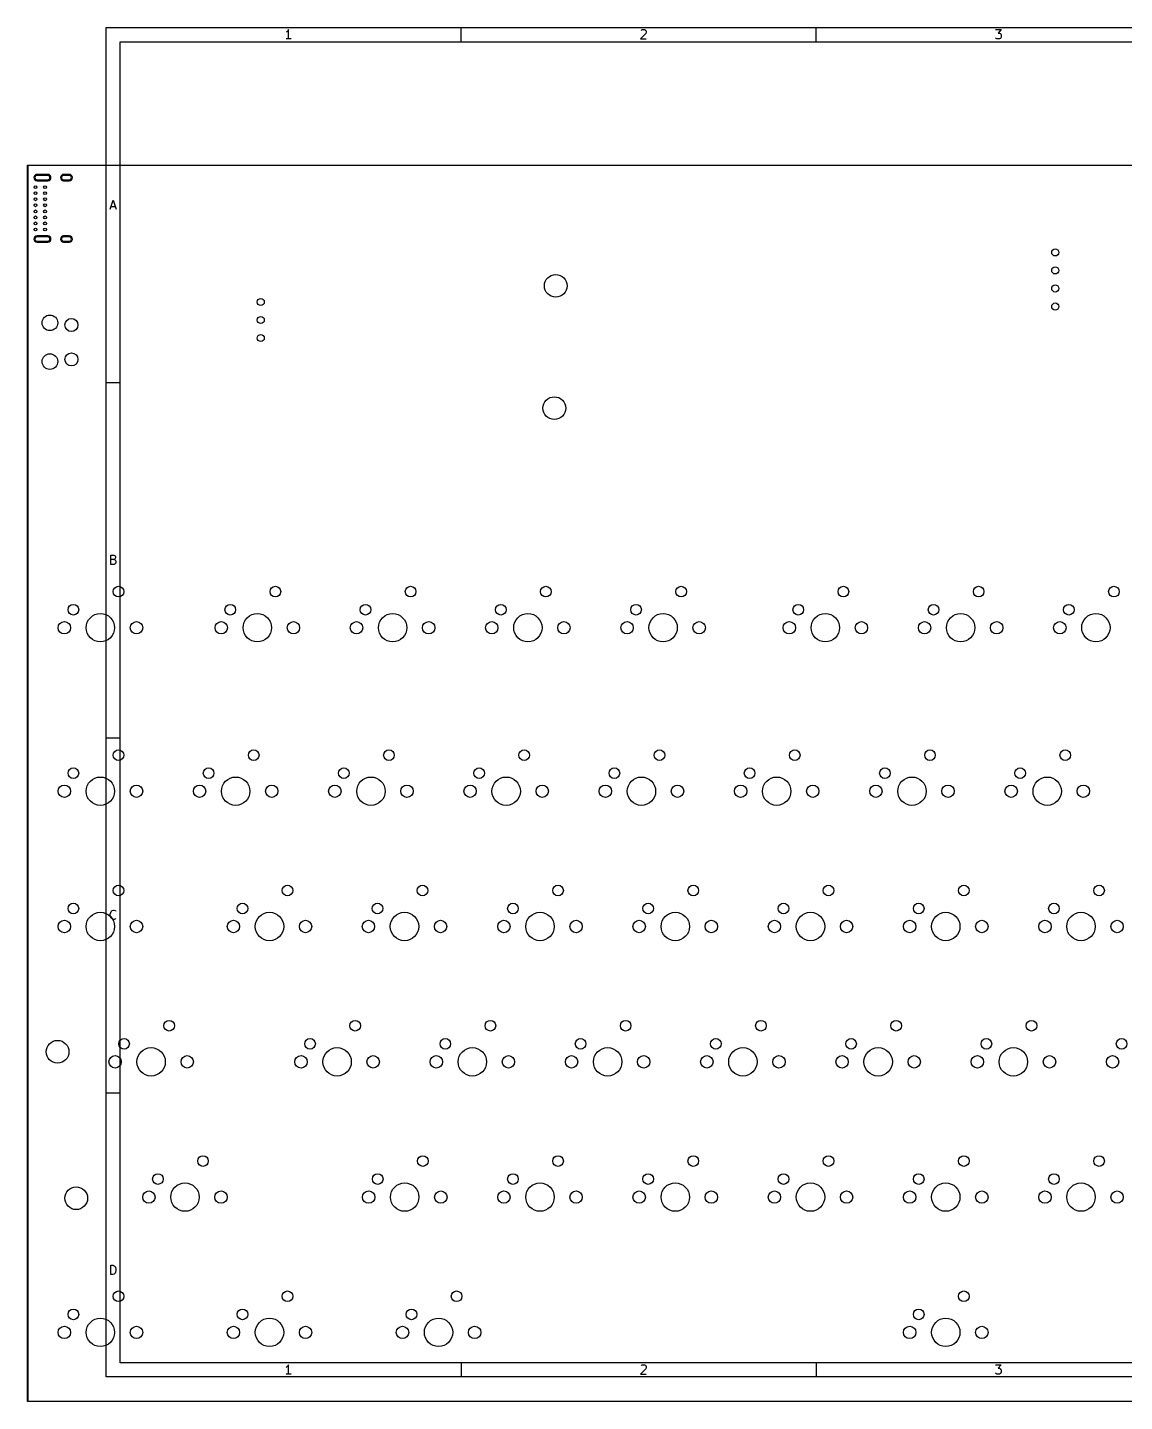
# Model space of a CAD drawing. Header units: inches. Extents: x 0 to 12.1, y -8 to -0.4.
# Drawn here: x -0.04 to 6.04, y -8.01 to -0.39 of the extents above; entities that cross this region are included whole.
import ezdxf

# ---------------------------------------------------------------- set-up
doc = ezdxf.new("R2010")
doc.units = ezdxf.units.IN
doc.header["$MEASUREMENT"] = 0
doc.layers.add('Edge.Cuts', color=31, linetype='CONTINUOUS', true_color=0xffb86c)

msp = doc.modelspace()

# ---------------------------------------------------------------- linework, layer by layer
at = {"layer": 'BLACK', "linetype": 'CONTINUOUS'}
for p, q in [((0.3937, -0.3937), (11.2993, -0.3937)), ((0.3937, -7.8743), (0.3937, -0.3937)), ((1.3965, -0.4174), (1.3916, -0.4199)), ((1.4208, -0.4564), (1.3916, -0.4564)), ((1.4013, -0.4126), (1.3965, -0.4174)), ((1.4062, -0.4053), (1.4013, -0.4126)), ((1.4062, -0.4564), (1.4062, -0.4053)), ((2.3622, -0.4724), (2.3622, -0.3937)), ((3.3869, -0.4272), (3.3577, -0.4564)), ((3.3577, -0.4564), (3.3893, -0.4564)), ((3.3601, -0.4101), (3.3625, -0.4077)), ((3.3625, -0.4077), (3.3674, -0.4053)), ((3.3674, -0.4053), (3.3796, -0.4053)), ((3.3796, -0.4053), (3.3845, -0.4077)), ((3.3845, -0.4077), (3.3869, -0.4101)), ((3.3869, -0.4101), (3.3893, -0.415)), ((3.3893, -0.4199), (3.3869, -0.4272)), ((3.3893, -0.415), (3.3893, -0.4199)), ((4.3307, -0.4724), (4.3307, -0.3937)), ((5.3262, -0.4053), (5.3578, -0.4053)), ((5.3286, -0.454), (5.3262, -0.4516)), ((5.3335, -0.4564), (5.3286, -0.454)), ((5.3481, -0.4564), (5.3335, -0.4564)), ((5.3578, -0.4053), (5.3408, -0.4248)), ((5.3408, -0.4248), (5.3481, -0.4248)), ((5.3481, -0.4248), (5.353, -0.4272)), ((5.353, -0.454), (5.3481, -0.4564)), ((5.353, -0.4272), (5.3554, -0.4296)), ((5.3554, -0.4516), (5.353, -0.454)), ((5.3554, -0.4296), (5.3578, -0.4345)), ((5.3578, -0.4467), (5.3554, -0.4516)), ((5.3578, -0.4345), (5.3578, -0.4467)), ((0.4724, -0.4724), (11.2206, -0.4724)), ((0.4724, -7.7956), (0.4724, -0.4724)), ((0.416, -1.4013), (0.4331, -1.3501)), ((0.4331, -1.3501), (0.4501, -1.4013)), ((0.4209, -1.3867), (0.4453, -1.3867)), ((0.3937, -2.3622), (0.4724, -2.3622)), ((0.4197, -3.3698), (0.4197, -3.3186)), ((0.4197, -3.3186), (0.4367, -3.3186)), ((0.4367, -3.343), (0.4197, -3.343)), ((0.4367, -3.3186), (0.4416, -3.3211)), ((0.4416, -3.3406), (0.4367, -3.343)), ((0.4367, -3.343), (0.444, -3.3455)), ((0.4416, -3.3211), (0.444, -3.3235)), ((0.444, -3.3381), (0.4416, -3.3406)), ((0.444, -3.3235), (0.4465, -3.3284)), ((0.4465, -3.3333), (0.444, -3.3381)), ((0.444, -3.3455), (0.4465, -3.3479)), ((0.4465, -3.3284), (0.4465, -3.3333)), ((0.4465, -3.3479), (0.4489, -3.3528)), ((0.4392, -3.3698), (0.4197, -3.3698)), ((0.444, -3.3674), (0.4392, -3.3698)), ((0.4465, -3.365), (0.444, -3.3674)), ((0.4489, -3.3601), (0.4465, -3.365)), ((0.4489, -3.3528), (0.4489, -3.3601)), ((0.3937, -4.3307), (0.4724, -4.3307)), ((0.4172, -5.3091), (0.4197, -5.2993)), ((0.4172, -5.3164), (0.4172, -5.3091)), ((0.4197, -5.3261), (0.4172, -5.3164)), ((0.4197, -5.2993), (0.4221, -5.2945)), ((0.4221, -5.331), (0.4197, -5.3261)), ((0.4221, -5.2945), (0.427, -5.2896)), ((0.427, -5.3359), (0.4221, -5.331)), ((0.427, -5.2896), (0.4343, -5.2871)), ((0.4343, -5.2871), (0.4392, -5.2871)), ((0.4392, -5.2871), (0.4465, -5.2896)), ((0.4465, -5.2896), (0.4489, -5.292)), ((0.4343, -5.3383), (0.427, -5.3359)), ((0.4392, -5.3383), (0.4343, -5.3383)), ((0.4465, -5.3359), (0.4392, -5.3383)), ((0.4489, -5.3335), (0.4465, -5.3359)), ((0.3937, -6.2992), (0.4724, -6.2992)), ((0.4197, -7.3068), (0.4197, -7.2557)), ((0.4197, -7.2557), (0.4319, -7.2557)), ((0.4319, -7.3068), (0.4197, -7.3068)), ((0.4319, -7.2557), (0.4392, -7.2581)), ((0.4392, -7.3044), (0.4319, -7.3068)), ((0.4392, -7.2581), (0.444, -7.263)), ((0.444, -7.2995), (0.4392, -7.3044)), ((0.444, -7.263), (0.4465, -7.2678)), ((0.4465, -7.2946), (0.444, -7.2995)), ((0.4465, -7.2678), (0.4489, -7.2776)), ((0.4489, -7.2849), (0.4465, -7.2946)), ((0.4489, -7.2776), (0.4489, -7.2849)), ((11.2206, -7.7956), (0.4724, -7.7956)), ((1.3965, -7.8193), (1.3916, -7.8217)), ((1.4013, -7.8144), (1.3965, -7.8193)), ((1.4062, -7.8071), (1.4013, -7.8144)), ((1.4062, -7.8583), (1.4062, -7.8071)), ((2.3622, -7.7956), (2.3622, -7.8743)), ((3.3869, -7.8291), (3.3577, -7.8583)), ((3.3601, -7.812), (3.3625, -7.8096)), ((3.3625, -7.8096), (3.3674, -7.8071)), ((3.3674, -7.8071), (3.3796, -7.8071)), ((3.3796, -7.8071), (3.3845, -7.8096)), ((3.3845, -7.8096), (3.3869, -7.812)), ((3.3869, -7.812), (3.3893, -7.8169)), ((3.3893, -7.8217), (3.3869, -7.8291)), ((3.3893, -7.8169), (3.3893, -7.8217)), ((4.3307, -7.7956), (4.3307, -7.8743)), ((5.3262, -7.8071), (5.3578, -7.8071)), ((5.3578, -7.8071), (5.3408, -7.8266)), ((5.3408, -7.8266), (5.3481, -7.8266)), ((5.3481, -7.8266), (5.353, -7.8291)), ((5.353, -7.8291), (5.3554, -7.8315)), ((5.3554, -7.8315), (5.3578, -7.8364)), ((5.3578, -7.8364), (5.3578, -7.8486)), ((11.2993, -7.8743), (0.3937, -7.8743)), ((1.4208, -7.8583), (1.3916, -7.8583)), ((3.3577, -7.8583), (3.3893, -7.8583)), ((5.3286, -7.8559), (5.3262, -7.8534)), ((5.3335, -7.8583), (5.3286, -7.8559)), ((5.3481, -7.8583), (5.3335, -7.8583)), ((5.353, -7.8559), (5.3481, -7.8583)), ((5.3554, -7.8534), (5.353, -7.8559)), ((5.3578, -7.8486), (5.3554, -7.8534))]:
    msp.add_line(p, q, dxfattribs=at)
at = {"layer": 'Edge.Cuts', "linetype": 'CONTINUOUS'}
for p, q in [((-0.0419, -1.1575), (-0.0413, -1.157)), ((-0.0419, -1.1579), (-0.0419, -1.1575)), ((-0.0419, -8.0098), (-0.0419, -1.1579)), ((-0.0413, -1.157), (-0.0409, -1.1569)), ((-0.0409, -1.1569), (12.1059, -1.1569)), ((-0.04, -1.1589), (-0.04, -8.0089)), ((12.1049, -1.1589), (-0.04, -1.1589)), ((0.0707, -1.2082), (0.0116, -1.2082)), ((0.0707, -1.2141), (0.0116, -1.2141)), ((0.19, -1.2082), (0.1585, -1.2082)), ((0.19, -1.2141), (0.1585, -1.2141)), ((0.0116, -1.2378), (0.0707, -1.2378)), ((0.0116, -1.2437), (0.0707, -1.2437)), ((0.1585, -1.2378), (0.19, -1.2378)), ((0.1585, -1.2437), (0.19, -1.2437)), ((0.0707, -1.5488), (0.0116, -1.5488)), ((0.0707, -1.5547), (0.0116, -1.5547)), ((0.0116, -1.5783), (0.0707, -1.5783)), ((0.0116, -1.5842), (0.0707, -1.5842)), ((0.19, -1.5488), (0.1585, -1.5488)), ((0.19, -1.5547), (0.1585, -1.5547)), ((0.1585, -1.5783), (0.19, -1.5783)), ((0.1585, -1.5842), (0.19, -1.5842)), ((-0.0419, -8.0102), (-0.0419, -8.0098)), ((-0.0413, -8.0108), (-0.0419, -8.0102)), ((-0.0409, -8.0108), (-0.0413, -8.0108)), ((12.1059, -8.0108), (-0.0409, -8.0108)), ((-0.04, -8.0089), (12.1049, -8.0089))]:
    msp.add_line(p, q, dxfattribs=at)
at = {"layer": 'Edge.Cuts'}
for centre, radius in [((0.0026, -1.2791), 0.00787), ((0.0026, -1.2791), 0.00787), ((0.0557, -1.2791), 0.00787), ((0.0557, -1.2791), 0.00787), ((0.0026, -1.3126), 0.00787), ((0.0026, -1.3126), 0.00787), ((0.0026, -1.346), 0.00787), ((0.0026, -1.346), 0.00787), ((0.0557, -1.3126), 0.00787), ((0.0557, -1.3126), 0.00787), ((0.0557, -1.346), 0.00787), ((0.0557, -1.346), 0.00787), ((0.0026, -1.3795), 0.00787), ((0.0026, -1.3795), 0.00787), ((0.0026, -1.413), 0.00787), ((0.0026, -1.413), 0.00787), ((0.0026, -1.4464), 0.00787), ((0.0026, -1.4464), 0.00787), ((0.0557, -1.3795), 0.00787), ((0.0557, -1.3795), 0.00787), ((0.0557, -1.413), 0.00787), ((0.0557, -1.413), 0.00787), ((0.0557, -1.4464), 0.00787), ((0.0557, -1.4464), 0.00787), ((0.0026, -1.4799), 0.00787), ((0.0026, -1.4799), 0.00787), ((0.0026, -1.5133), 0.00787), ((0.0026, -1.5133), 0.00787), ((0.0557, -1.4799), 0.00787), ((0.0557, -1.4799), 0.00787), ((0.0557, -1.5133), 0.00787), ((0.0557, -1.5133), 0.00787), ((5.6571, -1.6406), 0.0197), ((5.6571, -1.6406), 0.0197), ((5.6571, -1.7406), 0.0197), ((5.6571, -1.7406), 0.0197), ((2.8871, -1.826), 0.063), ((2.8871, -1.826), 0.063), ((5.6571, -1.8406), 0.0197), ((5.6571, -1.8406), 0.0197), ((1.2516, -1.9154), 0.0197), ((1.2516, -1.9154), 0.0197), ((5.6571, -1.9406), 0.0197), ((5.6571, -1.9406), 0.0197), ((0.0823, -2.0311), 0.0433), ((0.0823, -2.0311), 0.0433), ((0.2016, -2.0429), 0.0364), ((0.2016, -2.0429), 0.0364), ((1.2516, -2.0154), 0.0197), ((1.2516, -2.0154), 0.0197), ((1.2516, -2.1154), 0.0197), ((1.2516, -2.1154), 0.0197), ((0.0823, -2.2456), 0.0433), ((0.0823, -2.2456), 0.0433), ((0.2016, -2.2338), 0.0364), ((0.2016, -2.2338), 0.0364), ((2.8795, -2.5039), 0.063), ((2.8795, -2.5039), 0.063), ((0.4625, -3.5212), 0.0295), ((0.4625, -3.5212), 0.0295), ((1.3327, -3.5212), 0.0295), ((1.3327, -3.5212), 0.0295), ((2.0827, -3.5212), 0.0295), ((2.0827, -3.5212), 0.0295), ((2.8327, -3.5212), 0.0295), ((2.8327, -3.5212), 0.0295), ((3.5827, -3.5212), 0.0295), ((3.5827, -3.5212), 0.0295), ((4.4823, -3.5212), 0.0295), ((4.4823, -3.5212), 0.0295), ((5.2323, -3.5212), 0.0295), ((5.2323, -3.5212), 0.0295), ((5.9823, -3.5212), 0.0295), ((5.9823, -3.5212), 0.0295), ((0.2125, -3.6212), 0.0295), ((0.2125, -3.6212), 0.0295), ((0.3625, -3.7212), 0.0787), ((0.3625, -3.7212), 0.0787), ((1.0827, -3.6212), 0.0295), ((1.0827, -3.6212), 0.0295), ((1.2327, -3.7212), 0.0787), ((1.2327, -3.7212), 0.0787), ((1.8327, -3.6212), 0.0295), ((1.8327, -3.6212), 0.0295), ((1.9827, -3.7212), 0.0787), ((1.9827, -3.7212), 0.0787), ((2.5827, -3.6212), 0.0295), ((2.5827, -3.6212), 0.0295), ((2.7327, -3.7212), 0.0787), ((2.7327, -3.7212), 0.0787), ((3.3327, -3.6212), 0.0295), ((3.3327, -3.6212), 0.0295), ((3.4827, -3.7212), 0.0787), ((3.4827, -3.7212), 0.0787), ((4.2323, -3.6212), 0.0295), ((4.2323, -3.6212), 0.0295), ((4.3823, -3.7212), 0.0787), ((4.3823, -3.7212), 0.0787), ((4.9823, -3.6212), 0.0295), ((4.9823, -3.6212), 0.0295), ((5.1323, -3.7212), 0.0787), ((5.1323, -3.7212), 0.0787), ((5.7323, -3.6212), 0.0295), ((5.7323, -3.6212), 0.0295), ((5.8823, -3.7212), 0.0787), ((5.8823, -3.7212), 0.0787), ((0.1625, -3.7212), 0.0344), ((0.1625, -3.7212), 0.0344), ((0.5625, -3.7212), 0.0344), ((0.5625, -3.7212), 0.0344), ((1.0327, -3.7212), 0.0344), ((1.0327, -3.7212), 0.0344), ((1.4327, -3.7212), 0.0344), ((1.4327, -3.7212), 0.0344), ((1.7827, -3.7212), 0.0344), ((1.7827, -3.7212), 0.0344), ((2.1827, -3.7212), 0.0344), ((2.1827, -3.7212), 0.0344), ((2.5327, -3.7212), 0.0344), ((2.5327, -3.7212), 0.0344), ((2.9327, -3.7212), 0.0344), ((2.9327, -3.7212), 0.0344), ((3.2827, -3.7212), 0.0344), ((3.2827, -3.7212), 0.0344), ((3.6827, -3.7212), 0.0344), ((3.6827, -3.7212), 0.0344), ((4.1823, -3.7212), 0.0344), ((4.1823, -3.7212), 0.0344), ((4.5823, -3.7212), 0.0344), ((4.5823, -3.7212), 0.0344), ((4.9323, -3.7212), 0.0344), ((4.9323, -3.7212), 0.0344), ((5.3323, -3.7212), 0.0344), ((5.3323, -3.7212), 0.0344), ((5.6823, -3.7212), 0.0344), ((5.6823, -3.7212), 0.0344), ((0.4625, -4.4276), 0.0295), ((0.4625, -4.4276), 0.0295), ((1.2125, -4.4276), 0.0295), ((1.2125, -4.4276), 0.0295), ((1.9625, -4.4276), 0.0295), ((1.9625, -4.4276), 0.0295), ((2.7125, -4.4276), 0.0295), ((2.7125, -4.4276), 0.0295), ((3.4625, -4.4276), 0.0295), ((3.4625, -4.4276), 0.0295), ((4.2125, -4.4276), 0.0295), ((4.2125, -4.4276), 0.0295), ((4.9625, -4.4276), 0.0295), ((4.9625, -4.4276), 0.0295), ((5.7125, -4.4276), 0.0295), ((5.7125, -4.4276), 0.0295), ((0.2125, -4.5276), 0.0295), ((0.2125, -4.5276), 0.0295), ((0.3625, -4.6276), 0.0787), ((0.3625, -4.6276), 0.0787), ((0.9625, -4.5276), 0.0295), ((0.9625, -4.5276), 0.0295), ((1.1125, -4.6276), 0.0787), ((1.1125, -4.6276), 0.0787), ((1.7125, -4.5276), 0.0295), ((1.7125, -4.5276), 0.0295), ((1.8625, -4.6276), 0.0787), ((1.8625, -4.6276), 0.0787), ((2.4625, -4.5276), 0.0295), ((2.4625, -4.5276), 0.0295), ((2.6125, -4.6276), 0.0787), ((2.6125, -4.6276), 0.0787), ((3.2125, -4.5276), 0.0295), ((3.2125, -4.5276), 0.0295), ((3.3625, -4.6276), 0.0787), ((3.3625, -4.6276), 0.0787), ((3.9625, -4.5276), 0.0295), ((3.9625, -4.5276), 0.0295), ((4.1125, -4.6276), 0.0787), ((4.1125, -4.6276), 0.0787), ((4.7125, -4.5276), 0.0295), ((4.7125, -4.5276), 0.0295), ((4.8625, -4.6276), 0.0787), ((4.8625, -4.6276), 0.0787), ((5.4625, -4.5276), 0.0295), ((5.4625, -4.5276), 0.0295), ((5.6125, -4.6276), 0.0787), ((5.6125, -4.6276), 0.0787), ((0.1625, -4.6276), 0.0344), ((0.1625, -4.6276), 0.0344), ((0.5625, -4.6276), 0.0344), ((0.5625, -4.6276), 0.0344), ((0.9125, -4.6276), 0.0344), ((0.9125, -4.6276), 0.0344), ((1.3125, -4.6276), 0.0344), ((1.3125, -4.6276), 0.0344), ((1.6625, -4.6276), 0.0344), ((1.6625, -4.6276), 0.0344), ((2.0625, -4.6276), 0.0344), ((2.0625, -4.6276), 0.0344), ((2.4125, -4.6276), 0.0344), ((2.4125, -4.6276), 0.0344), ((2.8125, -4.6276), 0.0344), ((2.8125, -4.6276), 0.0344), ((3.1625, -4.6276), 0.0344), ((3.1625, -4.6276), 0.0344), ((3.5625, -4.6276), 0.0344), ((3.5625, -4.6276), 0.0344), ((3.9125, -4.6276), 0.0344), ((3.9125, -4.6276), 0.0344), ((4.3125, -4.6276), 0.0344), ((4.3125, -4.6276), 0.0344), ((4.6625, -4.6276), 0.0344), ((4.6625, -4.6276), 0.0344), ((5.0625, -4.6276), 0.0344), ((5.0625, -4.6276), 0.0344), ((5.4125, -4.6276), 0.0344), ((5.4125, -4.6276), 0.0344), ((5.8125, -4.6276), 0.0344), ((5.8125, -4.6276), 0.0344), ((0.4625, -5.1776), 0.0295), ((0.4625, -5.1776), 0.0295), ((1.4, -5.1776), 0.0295), ((1.4, -5.1776), 0.0295), ((2.1486, -5.1776), 0.0295), ((2.1486, -5.1776), 0.0295), ((2.9, -5.1776), 0.0295), ((2.9, -5.1776), 0.0295), ((3.65, -5.1776), 0.0295), ((3.65, -5.1776), 0.0295), ((4.4, -5.1776), 0.0295), ((4.4, -5.1776), 0.0295), ((5.15, -5.1776), 0.0295), ((5.15, -5.1776), 0.0295), ((5.9, -5.1776), 0.0295), ((5.9, -5.1776), 0.0295), ((0.2125, -5.2776), 0.0295), ((0.2125, -5.2776), 0.0295), ((1.15, -5.2776), 0.0295), ((1.15, -5.2776), 0.0295), ((1.8986, -5.2776), 0.0295), ((1.8986, -5.2776), 0.0295), ((2.65, -5.2776), 0.0295), ((2.65, -5.2776), 0.0295), ((3.4, -5.2776), 0.0295), ((3.4, -5.2776), 0.0295), ((4.15, -5.2776), 0.0295), ((4.15, -5.2776), 0.0295), ((4.9, -5.2776), 0.0295), ((4.9, -5.2776), 0.0295), ((5.65, -5.2776), 0.0295), ((5.65, -5.2776), 0.0295), ((0.3625, -5.3776), 0.0787), ((0.3625, -5.3776), 0.0787), ((1.3, -5.3776), 0.0787), ((1.3, -5.3776), 0.0787), ((2.0486, -5.3776), 0.0787), ((2.0486, -5.3776), 0.0787), ((2.8, -5.3776), 0.0787), ((2.8, -5.3776), 0.0787), ((3.55, -5.3776), 0.0787), ((3.55, -5.3776), 0.0787), ((4.3, -5.3776), 0.0787), ((4.3, -5.3776), 0.0787), ((5.05, -5.3776), 0.0787), ((5.05, -5.3776), 0.0787), ((5.8, -5.3776), 0.0787), ((5.8, -5.3776), 0.0787), ((0.1625, -5.3776), 0.0344), ((0.1625, -5.3776), 0.0344), ((0.5625, -5.3776), 0.0344), ((0.5625, -5.3776), 0.0344), ((1.1, -5.3776), 0.0344), ((1.1, -5.3776), 0.0344), ((1.5, -5.3776), 0.0344), ((1.5, -5.3776), 0.0344), ((1.8486, -5.3776), 0.0344), ((1.8486, -5.3776), 0.0344), ((2.2486, -5.3776), 0.0344), ((2.2486, -5.3776), 0.0344), ((2.6, -5.3776), 0.0344), ((2.6, -5.3776), 0.0344), ((3, -5.3776), 0.0344), ((3, -5.3776), 0.0344), ((3.35, -5.3776), 0.0344), ((3.35, -5.3776), 0.0344), ((3.75, -5.3776), 0.0344), ((3.75, -5.3776), 0.0344), ((4.1, -5.3776), 0.0344), ((4.1, -5.3776), 0.0344), ((4.5, -5.3776), 0.0344), ((4.5, -5.3776), 0.0344), ((4.85, -5.3776), 0.0344), ((4.85, -5.3776), 0.0344), ((5.25, -5.3776), 0.0344), ((5.25, -5.3776), 0.0344), ((5.6, -5.3776), 0.0344), ((5.6, -5.3776), 0.0344), ((6, -5.3776), 0.0344), ((6, -5.3776), 0.0344), ((0.7438, -5.9276), 0.0295), ((0.7438, -5.9276), 0.0295), ((1.775, -5.9276), 0.0295), ((1.775, -5.9276), 0.0295), ((2.525, -5.9276), 0.0295), ((2.525, -5.9276), 0.0295), ((3.275, -5.9276), 0.0295), ((3.275, -5.9276), 0.0295), ((4.025, -5.9276), 0.0295), ((4.025, -5.9276), 0.0295), ((4.775, -5.9276), 0.0295), ((4.775, -5.9276), 0.0295), ((5.525, -5.9276), 0.0295), ((5.525, -5.9276), 0.0295), ((0.1252, -6.072), 0.063), ((0.1252, -6.072), 0.063), ((0.4938, -6.0276), 0.0295), ((0.4938, -6.0276), 0.0295), ((1.525, -6.0276), 0.0295), ((1.525, -6.0276), 0.0295), ((2.275, -6.0276), 0.0295), ((2.275, -6.0276), 0.0295), ((3.025, -6.0276), 0.0295), ((3.025, -6.0276), 0.0295), ((3.775, -6.0276), 0.0295), ((3.775, -6.0276), 0.0295), ((4.525, -6.0276), 0.0295), ((4.525, -6.0276), 0.0295), ((5.275, -6.0276), 0.0295), ((5.275, -6.0276), 0.0295), ((6.025, -6.0276), 0.0295), ((6.025, -6.0276), 0.0295), ((0.4437, -6.1276), 0.0344), ((0.4437, -6.1276), 0.0344), ((0.6437, -6.1276), 0.0787), ((0.6437, -6.1276), 0.0787), ((0.8438, -6.1276), 0.0344), ((0.8438, -6.1276), 0.0344), ((1.475, -6.1276), 0.0344), ((1.475, -6.1276), 0.0344), ((1.675, -6.1276), 0.0787), ((1.675, -6.1276), 0.0787), ((1.875, -6.1276), 0.0344), ((1.875, -6.1276), 0.0344), ((2.225, -6.1276), 0.0344), ((2.225, -6.1276), 0.0344), ((2.425, -6.1276), 0.0787), ((2.425, -6.1276), 0.0787), ((2.625, -6.1276), 0.0344), ((2.625, -6.1276), 0.0344), ((2.975, -6.1276), 0.0344), ((2.975, -6.1276), 0.0344), ((3.175, -6.1276), 0.0787), ((3.175, -6.1276), 0.0787), ((3.375, -6.1276), 0.0344), ((3.375, -6.1276), 0.0344), ((3.725, -6.1276), 0.0344), ((3.725, -6.1276), 0.0344), ((3.925, -6.1276), 0.0787), ((3.925, -6.1276), 0.0787), ((4.125, -6.1276), 0.0344), ((4.125, -6.1276), 0.0344), ((4.475, -6.1276), 0.0344), ((4.475, -6.1276), 0.0344), ((4.675, -6.1276), 0.0787), ((4.675, -6.1276), 0.0787), ((4.875, -6.1276), 0.0344), ((4.875, -6.1276), 0.0344), ((5.225, -6.1276), 0.0344), ((5.225, -6.1276), 0.0344), ((5.425, -6.1276), 0.0787), ((5.425, -6.1276), 0.0787), ((5.625, -6.1276), 0.0344), ((5.625, -6.1276), 0.0344), ((5.975, -6.1276), 0.0344), ((5.975, -6.1276), 0.0344), ((0.9313, -6.6776), 0.0295), ((0.9313, -6.6776), 0.0295), ((2.15, -6.6776), 0.0295), ((2.15, -6.6776), 0.0295), ((2.9, -6.6776), 0.0295), ((2.9, -6.6776), 0.0295), ((3.65, -6.6776), 0.0295), ((3.65, -6.6776), 0.0295), ((4.4, -6.6776), 0.0295), ((4.4, -6.6776), 0.0295), ((5.15, -6.6776), 0.0295), ((5.15, -6.6776), 0.0295), ((5.9, -6.6776), 0.0295), ((5.9, -6.6776), 0.0295), ((0.6813, -6.7776), 0.0295), ((0.6813, -6.7776), 0.0295), ((1.9, -6.7776), 0.0295), ((1.9, -6.7776), 0.0295), ((2.65, -6.7776), 0.0295), ((2.65, -6.7776), 0.0295), ((3.4, -6.7776), 0.0295), ((3.4, -6.7776), 0.0295), ((4.15, -6.7776), 0.0295), ((4.15, -6.7776), 0.0295), ((4.9, -6.7776), 0.0295), ((4.9, -6.7776), 0.0295), ((5.65, -6.7776), 0.0295), ((5.65, -6.7776), 0.0295), ((0.2283, -6.8839), 0.063), ((0.2283, -6.8839), 0.063), ((0.6313, -6.8776), 0.0344), ((0.6313, -6.8776), 0.0344), ((0.8313, -6.8776), 0.0787), ((0.8313, -6.8776), 0.0787), ((1.0313, -6.8776), 0.0344), ((1.0313, -6.8776), 0.0344), ((1.85, -6.8776), 0.0344), ((1.85, -6.8776), 0.0344), ((2.05, -6.8776), 0.0787), ((2.05, -6.8776), 0.0787), ((2.25, -6.8776), 0.0344), ((2.25, -6.8776), 0.0344), ((2.6, -6.8776), 0.0344), ((2.6, -6.8776), 0.0344), ((2.8, -6.8776), 0.0787), ((2.8, -6.8776), 0.0787), ((3, -6.8776), 0.0344), ((3, -6.8776), 0.0344), ((3.35, -6.8776), 0.0344), ((3.35, -6.8776), 0.0344), ((3.55, -6.8776), 0.0787), ((3.55, -6.8776), 0.0787), ((3.75, -6.8776), 0.0344), ((3.75, -6.8776), 0.0344), ((4.1, -6.8776), 0.0344), ((4.1, -6.8776), 0.0344), ((4.3, -6.8776), 0.0787), ((4.3, -6.8776), 0.0787), ((4.5, -6.8776), 0.0344), ((4.5, -6.8776), 0.0344), ((4.85, -6.8776), 0.0344), ((4.85, -6.8776), 0.0344), ((5.05, -6.8776), 0.0787), ((5.05, -6.8776), 0.0787), ((5.25, -6.8776), 0.0344), ((5.25, -6.8776), 0.0344), ((5.6, -6.8776), 0.0344), ((5.6, -6.8776), 0.0344), ((5.8, -6.8776), 0.0787), ((5.8, -6.8776), 0.0787), ((6, -6.8776), 0.0344), ((6, -6.8776), 0.0344), ((0.4625, -7.4276), 0.0295), ((0.4625, -7.4276), 0.0295), ((1.4, -7.4276), 0.0295), ((1.4, -7.4276), 0.0295), ((2.3375, -7.4276), 0.0295), ((2.3375, -7.4276), 0.0295), ((5.15, -7.4276), 0.0295), ((5.15, -7.4276), 0.0295), ((0.2125, -7.5276), 0.0295), ((0.2125, -7.5276), 0.0295), ((1.15, -7.5276), 0.0295), ((1.15, -7.5276), 0.0295), ((2.0875, -7.5276), 0.0295), ((2.0875, -7.5276), 0.0295), ((4.9, -7.5276), 0.0295), ((4.9, -7.5276), 0.0295), ((0.1625, -7.6276), 0.0344), ((0.1625, -7.6276), 0.0344), ((0.3625, -7.6276), 0.0787), ((0.3625, -7.6276), 0.0787), ((0.5625, -7.6276), 0.0344), ((0.5625, -7.6276), 0.0344), ((1.1, -7.6276), 0.0344), ((1.1, -7.6276), 0.0344), ((1.3, -7.6276), 0.0787), ((1.3, -7.6276), 0.0787), ((1.5, -7.6276), 0.0344), ((1.5, -7.6276), 0.0344), ((2.0375, -7.6276), 0.0344), ((2.0375, -7.6276), 0.0344), ((2.2375, -7.6276), 0.0787), ((2.2375, -7.6276), 0.0787), ((2.4375, -7.6276), 0.0344), ((2.4375, -7.6276), 0.0344), ((4.85, -7.6276), 0.0344), ((4.85, -7.6276), 0.0344), ((5.05, -7.6276), 0.0787), ((5.05, -7.6276), 0.0787), ((5.25, -7.6276), 0.0344), ((5.25, -7.6276), 0.0344)]:
    msp.add_circle(centre, radius, dxfattribs=at)
for centre, radius, start, end in [((0.0116, -1.2259), 0.0177, 90, 270), ((0.0116, -1.2259), 0.0118, 90, 270), ((0.0707, -1.2259), 0.0177, -90, 90), ((0.0707, -1.2259), 0.0118, -90, 90), ((0.1585, -1.2259), 0.0177, 90, 270), ((0.1585, -1.2259), 0.0118, 90, 270), ((0.19, -1.2259), 0.0177, -90, 90), ((0.19, -1.2259), 0.0118, -90, 90), ((0.0116, -1.5665), 0.0177, 90, 270), ((0.0116, -1.5665), 0.0118, 90, 270), ((0.0707, -1.5665), 0.0177, -90, 90), ((0.0707, -1.5665), 0.0118, -90, 90), ((0.1585, -1.5665), 0.0177, 90, 270), ((0.1585, -1.5665), 0.0118, 90, 270), ((0.19, -1.5665), 0.0177, -90, 90), ((0.19, -1.5665), 0.0118, -90, 90)]:
    msp.add_arc(centre, radius, start, end, dxfattribs=at)

doc.saveas('drawing.dxf')
